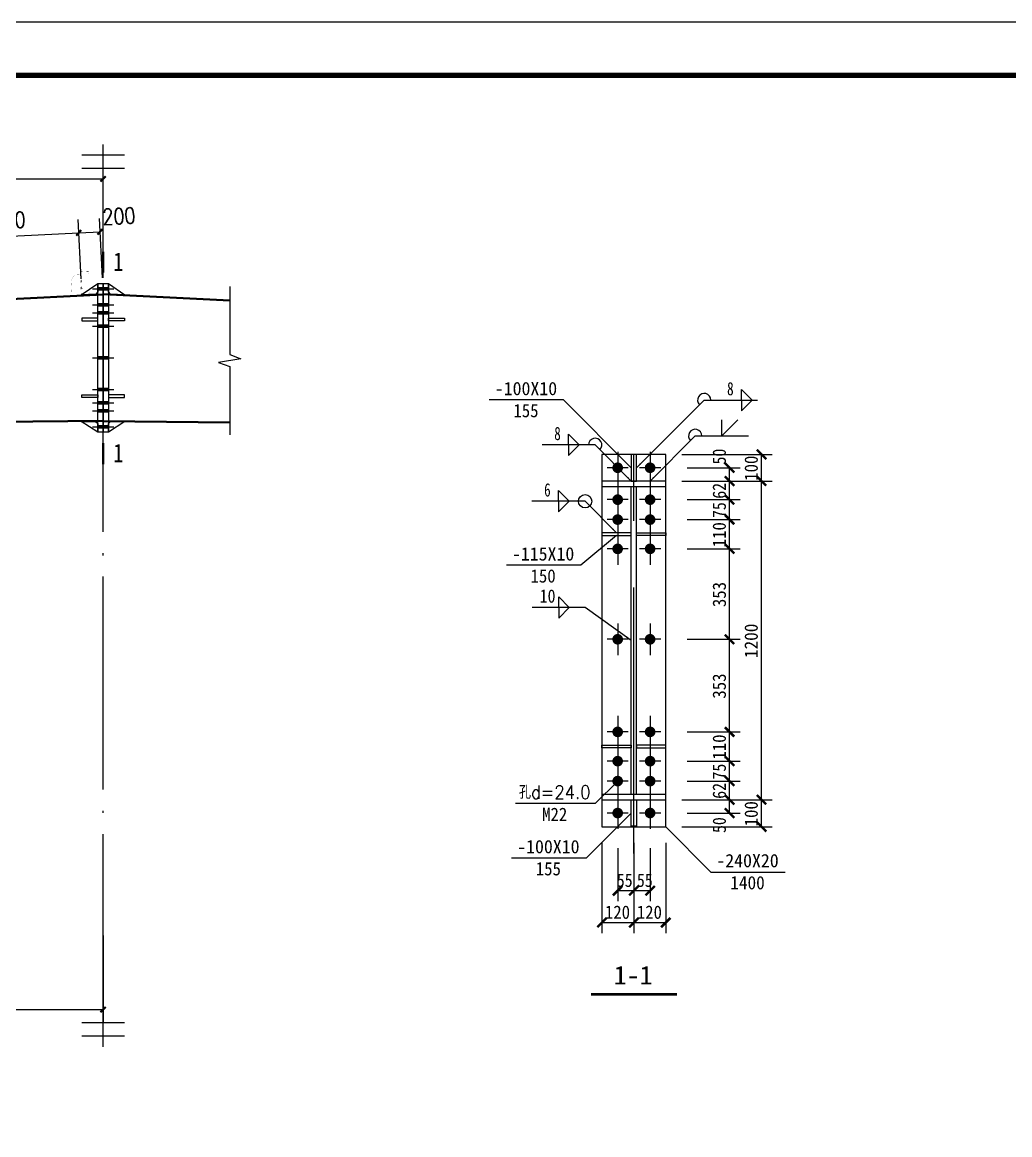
# Model space of a CAD drawing. Extents: x 31695611 to 39053694, y -59225 to 904195.
# Drawn here: x 39016544 to 39035119, y 839405 to 860319 of the extents above; entities that cross this region are included whole.
import ezdxf
from ezdxf.enums import TextEntityAlignment as Align

# ---------------------------------------------------------------- set-up
doc = ezdxf.new("R2010")
doc.units = 0
doc.header["$LTSCALE"] = 1000
doc.header["$MEASUREMENT"] = 0
doc.linetypes.add('6', pattern=[8.75, 5, -1.25, 1.25, -1.25])
doc.linetypes.add('DOTE', pattern=[2.42, 2, -0.2, 0.02, -0.2])
doc.layers.get('0').update_dxf_attribs({"linetype": 'CONTINUOUS'})
doc.layers.get('DEFPOINTS').update_dxf_attribs({"linetype": 'CONTINUOUS'})
for name, color, linetype in [('11', 3, 'CONTINUOUS'), ('114', 2, 'CONTINUOUS'), ('DIM_SYMB', 3, 'CONTINUOUS'), ('PUB_DIM', 3, 'CONTINUOUS'), ('PUB_TITLE', 4, 'CONTINUOUS'), ('TK_TITLE', 140, 'CONTINUOUS'), ('尺寸标注', 253, 'CONTINUOUS'), ('层10', 7, 'CONTINUOUS'), ('层14', 2, 'CONTINUOUS'), ('层20', 2, 'CONTINUOUS'), ('标注', 4, 'CONTINUOUS'), ('焊缝标注', 253, 'CONTINUOUS'), ('螺栓孔标注', 253, 'CONTINUOUS'), ('钢板标注', 253, 'CONTINUOUS')]:
    doc.layers.add(name, color=color, linetype=linetype)
doc.styles.add('_HZTXT', font='txt.shx', dxfattribs={"width": 0.8, "bigfont": 'hztxt.shx'})
doc.styles.add('DIM_FONT', font='SIMPLEX.shx', dxfattribs={"width": 0.8})
doc.dimstyles.get("Standard").update_dxf_attribs({"dimtxt": 2.5, "dimasz": 2.5, "dimexe": 1.25, "dimexo": 0.625, "dimtad": 1, "dimcen": 2.5, "dimazin": 3, "dimtfac": 1, "dimtmove": 0, "dimatfit": 3})

# ---------------------------------------------------------------- blocks, each defined once
blk = doc.blocks.new('2')
at = {"layer": 'TK_TITLE', "const_width": 1}
for points in [[(98182.4, 96020.1), (98182.4, 96220.1), (98176.4, 96220.1), (98176.4, 96193.1), (98128.3, 96193.1), (98098.4, 96148.2), (98098.4, 96020.1), (98182.4, 96020.1)], [(98176.4, 96193.1), (98176.4, 96020.1)], [(98164.3, 96142), (98197.5, 96142)], [(98164.3, 96074.8), (98197.5, 96074.8)]]:
    blk.add_lwpolyline(points, dxfattribs=at)
blk.add_lwpolyline([(98252.4, 96040.1), (98252.4, 96020.1), (98182.4, 96020.1), (98182.4, 96220.1), (98252.4, 96220.1), (98252.4, 96200.1), (98249.9, 96200.1), (98249.9, 96217.6), (98184.9, 96217.6), (98184.9, 96022.6), (98249.9, 96022.6), (98249.9, 96040.1)], close=True, dxfattribs=at)
blk = doc.blocks.new('_ARCHTICK')
at = {"color": 0, "linetype": 'BYBLOCK', "const_width": 0.4}
blk.add_lwpolyline([(-0.5, -0.5), (0.5, 0.5)], dxfattribs=at)
blk = doc.blocks.new('*D1158')
at = {"layer": 'DEFPOINTS', "color": 0}
for p in [(38609862, 846937), (38624862, 846937), (38624862, 846091)]:
    blk.add_point(p, dxfattribs=at)
at = {"layer": 'PUB_DIM', "color": 0}
for p, q in [((38609862, 846787), (38609862, 845966)), ((38624862, 846787), (38624862, 845966)), ((38609862, 846091), (38624862, 846091))]:
    blk.add_line(p, q, dxfattribs=at)
at = {"layer": 'PUB_DIM', "color": 0, "xscale": 50, "yscale": 50, "zscale": 50, "rotation": 180}
blk.add_blockref('_ARCHTICK', (38609862, 846091), dxfattribs=at)
at = {"layer": 'PUB_DIM', "color": 0, "xscale": 50, "yscale": 50, "zscale": 50}
blk.add_blockref('_ARCHTICK', (38624862, 846091), dxfattribs=at)
at = {"layer": 'PUB_DIM', "color": 7, "insert": (38617362, 846241), "char_height": 150, "attachment_point": 5, "style": 'DIM_FONT'}
blk.add_mtext('\\A1;15000', dxfattribs=at)
blk = doc.blocks.new('*D1168')
at = {"layer": 'DEFPOINTS', "color": 0}
for p in [(38624633, 853392), (38624662, 852809), (38623264, 852739)]:
    blk.add_point(p, dxfattribs=at)
at = {"layer": 'PUB_DIM', "color": 0}
for p, q in [((38623257, 852889), (38623229, 853447)), ((38624655, 852959), (38624627, 853517)), ((38623235, 853322), (38624633, 853392))]:
    blk.add_line(p, q, dxfattribs=at)
at = {"layer": 'PUB_DIM', "color": 0, "xscale": 50, "yscale": 50, "zscale": 50}
for p, rotation in [((38624633, 853392), 2.862413039233554), ((38623235, 853322), 182.8624130392336)]:
    blk.add_blockref('_ARCHTICK', p, dxfattribs=dict(at, rotation=rotation))
at = {"layer": 'PUB_DIM', "color": 7, "insert": (38623927, 853507), "char_height": 150, "attachment_point": 5, "rotation": 2.8624, "style": 'DIM_FONT'}
blk.add_mtext('\\A1;1400', dxfattribs=at)
blk = doc.blocks.new('*D1169')
at = {"layer": 'DEFPOINTS', "color": 0}
for p in [(38624833, 853402), (38624662, 852809), (38624862, 852819)]:
    blk.add_point(p, dxfattribs=at)
at = {"layer": 'PUB_DIM', "color": 0}
for p, q in [((38624855, 852969), (38624827, 853527)), ((38624655, 852959), (38624627, 853517)), ((38624633, 853392), (38624833, 853402))]:
    blk.add_line(p, q, dxfattribs=at)
at = {"layer": 'PUB_DIM', "color": 0, "xscale": 50, "yscale": 50, "zscale": 50}
for p, rotation in [((38624633, 853392), 182.8624130392148), ((38624833, 853402), 2.862413039214788)]:
    blk.add_blockref('_ARCHTICK', p, dxfattribs=dict(at, rotation=rotation))
at = {"layer": 'PUB_DIM', "color": 7, "insert": (38625011, 853549), "char_height": 150, "attachment_point": 5, "rotation": 2.8624, "style": 'DIM_FONT'}
blk.add_mtext('\\A1;200', dxfattribs=at)
blk = doc.blocks.new('*D1170')
at = {"layer": 'DEFPOINTS', "color": 0}
for p in [(38624862, 853900), (38610007, 852819), (38624862, 852819)]:
    blk.add_point(p, dxfattribs=at)
at = {"layer": 'PUB_DIM', "color": 0}
for p, q in [((38610007, 852969), (38610007, 854025)), ((38624862, 852969), (38624862, 854025)), ((38610007, 853900), (38624862, 853900))]:
    blk.add_line(p, q, dxfattribs=at)
at = {"layer": 'PUB_DIM', "color": 0, "xscale": 50, "yscale": 50, "zscale": 50, "rotation": 180}
blk.add_blockref('_ARCHTICK', (38610007, 853900), dxfattribs=at)
at = {"layer": 'PUB_DIM', "color": 0, "xscale": 50, "yscale": 50, "zscale": 50}
blk.add_blockref('_ARCHTICK', (38624862, 853900), dxfattribs=at)
at = {"layer": 'PUB_DIM', "color": 7, "insert": (38617435, 854050), "char_height": 150, "attachment_point": 5, "style": 'DIM_FONT'}
blk.add_mtext('\\A1;14855', dxfattribs=at)
blk = doc.blocks.new('GL1')
at = {"layer": '11'}
for p, q in [((38610007.231, 852076.26), (38624862.223, 852819.01)), ((38610017.231, 852066.748), (38624862.223, 852808.997)), ((38626053.698, 852759.436), (38624862.223, 852819.01)), ((38626053.698, 852749.423), (38624862.223, 852808.997)), ((38624862.125, 851629.009), (38610337.223, 851486.261)), ((38624862.223, 851619.01), (38610337.223, 851476.26)), ((38624862.223, 851619.01), (38626053.698, 851607.3)), ((38624862.321, 851629.009), (38626053.698, 851617.3))]:
    blk.add_line(p, q, dxfattribs=at)
at = {"layer": '114'}
for p, q in [((38624762.223, 852866.51), (38624962.223, 852866.51)), ((38624762.223, 852716.446), (38624962.223, 852716.446)), ((38624762.223, 852641.446), (38624962.223, 852641.446)), ((38624762.223, 852516.446), (38624962.223, 852516.446)), ((38624762.223, 852218.448), (38624962.223, 852218.448)), ((38624762.223, 851919.494), (38624962.223, 851919.494)), ((38624762.223, 851794.494), (38624962.223, 851794.494)), ((38624762.223, 851719.494), (38624962.223, 851719.494)), ((38624762.223, 851569.493), (38624962.223, 851569.493))]:
    blk.add_line(p, q, dxfattribs=at)
at = {"layer": '114', "color": 1, "const_width": 35}
for points in [[(38624812.223, 852866.51), (38624912.223, 852866.51)], [(38624812.223, 852716.446), (38624912.223, 852716.446)], [(38624812.223, 852641.446), (38624912.223, 852641.446)], [(38624812.223, 852516.446), (38624912.223, 852516.446)], [(38624812.223, 852218.448), (38624912.223, 852218.448)], [(38624812.223, 851919.494), (38624912.223, 851919.494)], [(38624812.223, 851794.494), (38624912.223, 851794.494)], [(38624812.223, 851719.494), (38624912.223, 851719.494)], [(38624812.223, 851569.493), (38624912.223, 851569.493)]]:
    blk.add_lwpolyline(points, dxfattribs=at)
at = {"layer": 'DIM_SYMB', "linetype": 'DOTE'}
blk.add_line((38624862.223, 845740.58), (38624862.223, 854222.686), dxfattribs=at)
at = {"layer": 'DIM_SYMB'}
for p, q in [((38625062.223, 854122.686), (38624662.223, 854122.686)), ((38625062.223, 853997.686), (38624662.223, 853997.686)), ((38625062.223, 845965.58), (38624662.223, 845965.58)), ((38625062.223, 845840.58), (38624662.223, 845840.58))]:
    blk.add_line(p, q, dxfattribs=at)
blk.add_lwpolyline([(38626053.698, 852889.459), (38626053.698, 852247.547), (38626158.698, 852209.33), (38625948.698, 852172.301), (38626053.698, 852135.047), (38626053.698, 851493.135)], dxfattribs=at)
at = {"layer": '层10', "const_width": 22.5}
for points in [[(38624862.223, 853216.51), (38624862.223, 853016.51)], [(38624862.223, 851217.732), (38624862.223, 851417.732)]]:
    blk.add_lwpolyline(points, dxfattribs=at)
at = {"layer": '层14'}
for points in [[(38624657.416, 852808.767), (38624812.223, 852916.51)], [(38624812.223, 851517.732), (38624812.223, 852916.51)], [(38624812.223, 852916.51), (38624862.223, 852916.51)], [(38624812.223, 852916.51), (38624812.223, 852836.508)], [(38624862.223, 851517.732), (38624862.223, 852916.51)], [(38624862.223, 852916.51), (38624912.223, 852916.51)], [(38624862.223, 852916.51), (38624862.223, 851517.732)], [(38624912.223, 852916.51), (38624912.223, 851517.732)], [(38624912.223, 852836.508), (38624912.223, 852916.51)], [(38624912.223, 852916.51), (38625067.03, 852808.767)], [(38624792.248, 852815.51), (38624657.416, 852808.767)], [(38624812.223, 852836.508), (38624792.248, 852815.51)], [(38624932.197, 852815.51), (38624912.223, 852836.508)], [(38625067.03, 852808.767), (38624932.197, 852815.51)], [(38624812.223, 852591.446), (38624662.223, 852591.446)], [(38624662.223, 852591.446), (38624662.223, 852566.446)], [(38624812.223, 852566.446), (38624812.223, 852591.446)], [(38624912.223, 852591.446), (38625062.223, 852591.446)], [(38624912.223, 852566.446), (38624912.223, 852591.446)], [(38625062.223, 852591.446), (38625062.223, 852566.446)], [(38624662.223, 852566.446), (38624812.223, 852566.446)], [(38625062.223, 852566.446), (38624912.223, 852566.446)], [(38624662.223, 851844.494), (38624662.223, 851869.494)], [(38624662.223, 851869.494), (38624812.223, 851869.494)], [(38624812.223, 851869.494), (38624812.223, 851844.494)], [(38625062.223, 851869.494), (38624912.223, 851869.494)], [(38624912.223, 851869.494), (38624912.223, 851844.494)], [(38625062.223, 851844.494), (38625062.223, 851869.494)], [(38624812.223, 851844.494), (38624662.223, 851844.494)], [(38624912.223, 851844.494), (38625062.223, 851844.494)], [(38624657.229, 851618.065), (38624792.223, 851619.308)], [(38624812.223, 851519.493), (38624657.229, 851618.065)], [(38624792.223, 851619.308), (38624812.223, 851599.493)], [(38624812.223, 851599.493), (38624812.223, 851519.493)], [(38624912.223, 851599.493), (38624932.221, 851619.308)], [(38625067.216, 851618.065), (38624912.223, 851519.493)], [(38624912.223, 851519.493), (38624912.223, 851599.493)], [(38624932.221, 851619.308), (38625067.216, 851618.065)], [(38624862.223, 851517.732), (38624812.223, 851517.732)], [(38624912.223, 851517.732), (38624862.223, 851517.732)]]:
    blk.add_lwpolyline(points, dxfattribs=at)
at = {"layer": '标注', "xscale": 1.099457562083433, "yscale": 1.099457562083433, "zscale": 1.099457562083433, "rotation": 2.862405226111566}
blk.add_blockref('2', (38522121.715, 741980.087), dxfattribs=at)
at = {"layer": '层10', "width": 1.620013}
for p, p2 in [((38624958.222, 853034.259), (38625052.723, 853034.259)), ((38624958.222, 851235.482), (38625052.723, 851235.482))]:
    blk.add_text('1', height=175, dxfattribs=at).set_placement(p, p2, align=Align.FIT)
at = {"layer": 'PUB_DIM'}
for p1, p2, distance, picture, middle in [((38610007.231, 852819.01), (38624862.223, 852819.01), 1080.538, '*D1170', (38617434.727, 854049.548)), ((38623264.219, 852739.109), (38624662.473, 852809.022), 583.741, '*D1168', (38623926.705, 853506.891)), ((38609862.223, 846937.288), (38624862.223, 846937.288), -846.037, '*D1158', (38617362.223, 846241.251))]:
    dim = blk.add_aligned_dim(p1=p1, p2=p2, distance=distance, dimstyle='Standard', dxfattribs=at)
    dim.commit()
    dim.dimension.update_dxf_attribs({"geometry": picture, "text_midpoint": middle})
dim = blk.add_linear_dim(base=(38624833.072, 853402.022), p1=(38624662.473, 852809.022), p2=(38624862.223, 852819.01), angle=2.862413, dimstyle='Standard', dxfattribs=at)
dim.commit()
dim.dimension.update_dxf_attribs({"geometry": '*D1169', "text_midpoint": (38625010.975, 853548.589), "dimtype": 161})

msp = doc.modelspace()

# ---------------------------------------------------------------- linework, layer by layer
at = {"layer": 'PUB_TITLE'}
msp.add_lwpolyline([(38979394.5, 818319.3), (39053694.5, 818319.3), (39053694.5, 860319.3), (38979394.5, 860319.3)], close=True, dxfattribs=at)
at = {"layer": 'PUB_TITLE', "const_width": 100}
msp.add_lwpolyline([(38981894.5, 819319.3), (39052694.5, 819319.3), (39052694.5, 859319.3), (38981894.5, 859319.3)], close=True, dxfattribs=at)
at = {"layer": '尺寸标注'}
for p, q in [((39028949.6, 852194.2), (39030649.6, 852194.2)), ((39030449.6, 851694.2), (39030449.6, 852194.2)), ((39029049.6, 851944.2), (39030049.6, 851944.2)), ((39029849.6, 851694.2), (39029849.6, 851944.2)), ((39028949.6, 851694.2), (39030649.6, 851694.2)), ((39028949.6, 851694.2), (39030649.6, 851694.2)), ((39029049.6, 851694.2), (39030049.6, 851694.2)), ((39029049.6, 851694.2), (39030049.6, 851694.2)), ((39029849.6, 851344.2), (39029849.6, 851694.2)), ((39030449.6, 845703), (39030449.6, 851694.2)), ((39029049.6, 851344.2), (39030049.6, 851344.2)), ((39029049.6, 851344.2), (39030049.6, 851344.2)), ((39029849.6, 850969.2), (39029849.6, 851344.2)), ((39029049.6, 850969.2), (39030049.6, 850969.2)), ((39029049.6, 850969.2), (39030049.6, 850969.2)), ((39029849.6, 850419.2), (39029849.6, 850969.2)), ((39029049.6, 850419.2), (39030049.6, 850419.2)), ((39029049.6, 850419.2), (39030049.6, 850419.2)), ((39029849.6, 848719.2), (39029849.6, 850419.2)), ((39029049.6, 848719.2), (39030049.6, 848719.2)), ((39029049.6, 848719.2), (39030049.6, 848719.2)), ((39029849.6, 846978), (39029849.6, 848719.2)), ((39029049.6, 846978), (39030049.6, 846978)), ((39029049.6, 846978), (39030049.6, 846978)), ((39029849.6, 846428), (39029849.6, 846978)), ((39029049.6, 846428), (39030049.6, 846428)), ((39029049.6, 846428), (39030049.6, 846428)), ((39029849.6, 846053), (39029849.6, 846428)), ((39029049.6, 846053), (39030049.6, 846053)), ((39029049.6, 846053), (39030049.6, 846053)), ((39029849.6, 845703), (39029849.6, 846053)), ((39028949.6, 845703), (39030649.6, 845703)), ((39028949.6, 845703), (39030649.6, 845703)), ((39029049.6, 845703), (39030049.6, 845703)), ((39029049.6, 845703), (39030049.6, 845703)), ((39029849.6, 845453), (39029849.6, 845703)), ((39030449.6, 845194.2), (39030449.6, 845703)), ((39029049.6, 845453), (39030049.6, 845453)), ((39028949.6, 845194.2), (39030649.6, 845194.2)), ((39027449.6, 844894.2), (39027449.6, 843194.2)), ((39027744.6, 844794.2), (39027744.6, 843794.2)), ((39028049.6, 844894.2), (39028049.6, 843194.2)), ((39028049.6, 844894.2), (39028049.6, 843194.2)), ((39028049.6, 844794.2), (39028049.6, 843794.2)), ((39028049.6, 844794.2), (39028049.6, 843794.2)), ((39028354.6, 844794.2), (39028354.6, 843794.2)), ((39028649.6, 844894.2), (39028649.6, 843194.2)), ((39027744.6, 843994.2), (39028049.6, 843994.2)), ((39028049.6, 843994.2), (39028354.6, 843994.2)), ((39027449.6, 843394.2), (39028049.6, 843394.2)), ((39028049.6, 843394.2), (39028649.6, 843394.2))]:
    msp.add_line(p, q, dxfattribs=at)
at = {"layer": '尺寸标注', "const_width": 45}
for points in [[(39030361.2, 852282.6), (39030538, 852105.8)], [(39029761.2, 852032.6), (39029938, 851855.8)], [(39029761.2, 851782.6), (39029938, 851605.8)], [(39029761.2, 851782.6), (39029938, 851605.8)], [(39030361.2, 851782.6), (39030538, 851605.8)], [(39030361.2, 851782.6), (39030538, 851605.8)], [(39029761.2, 851432.6), (39029938, 851255.8)], [(39029761.2, 851432.6), (39029938, 851255.8)], [(39029761.2, 851057.6), (39029938, 850880.8)], [(39029761.2, 851057.6), (39029938, 850880.8)], [(39029761.2, 850507.6), (39029938, 850330.8)], [(39029761.2, 850507.6), (39029938, 850330.8)], [(39029761.2, 848807.6), (39029938, 848630.8)], [(39029761.2, 848807.6), (39029938, 848630.8)], [(39029761.2, 847066.4), (39029938, 846889.6)], [(39029761.2, 847066.4), (39029938, 846889.6)], [(39029761.2, 846516.4), (39029938, 846339.6)], [(39029761.2, 846516.4), (39029938, 846339.6)], [(39029761.2, 846141.4), (39029938, 845964.6)], [(39029761.2, 846141.4), (39029938, 845964.6)], [(39029761.2, 845791.4), (39029938, 845614.6)], [(39029761.2, 845791.4), (39029938, 845614.6)], [(39030361.2, 845791.4), (39030538, 845614.6)], [(39030361.2, 845791.4), (39030538, 845614.6)], [(39029761.2, 845541.4), (39029938, 845364.6)], [(39030361.2, 845282.6), (39030538, 845105.8)], [(39027656.2, 843905.8), (39027833, 844082.6)], [(39027961.2, 843905.8), (39028138, 844082.6)], [(39027961.2, 843905.8), (39028138, 844082.6)], [(39028266.2, 843905.8), (39028443, 844082.6)], [(39027361.2, 843305.8), (39027538, 843482.6)], [(39027961.2, 843305.8), (39028138, 843482.6)], [(39027961.2, 843305.8), (39028138, 843482.6)], [(39028561.2, 843305.8), (39028738, 843482.6)]]:
    msp.add_lwpolyline(points, dxfattribs=at)
at = {"layer": '层10', "color": 7, "linetype": '6'}
msp.add_line((39028049.6, 844694.2), (39028049.6, 852694.2), dxfattribs=at)
at = {"layer": '层10', "color": 253}
for p, q in [((39027744.6, 852244.2), (39027744.6, 851644.2)), ((39028354.6, 852244.2), (39028354.6, 851644.2)), ((39027944.6, 851944.2), (39027544.6, 851944.2)), ((39028554.6, 851944.2), (39028154.6, 851944.2)), ((39027744.6, 851644.2), (39027744.6, 851044.2)), ((39028354.6, 851644.2), (39028354.6, 851044.2)), ((39027944.6, 851344.2), (39027544.6, 851344.2)), ((39027744.6, 851269.2), (39027744.6, 850669.2)), ((39028554.6, 851344.2), (39028154.6, 851344.2)), ((39028354.6, 851269.2), (39028354.6, 850669.2)), ((39027944.6, 850969.2), (39027544.6, 850969.2)), ((39028554.6, 850969.2), (39028154.6, 850969.2)), ((39027744.6, 850719.2), (39027744.6, 850119.2)), ((39028354.6, 850719.2), (39028354.6, 850119.2)), ((39027944.6, 850419.2), (39027544.6, 850419.2)), ((39028554.6, 850419.2), (39028154.6, 850419.2)), ((39027744.6, 849019.2), (39027744.6, 848419.2)), ((39028354.6, 849019.2), (39028354.6, 848419.2)), ((39027944.6, 848719.2), (39027544.6, 848719.2)), ((39028554.6, 848719.2), (39028154.6, 848719.2)), ((39027744.6, 847278), (39027744.6, 846678)), ((39028354.6, 847278), (39028354.6, 846678)), ((39027944.6, 846978), (39027544.6, 846978)), ((39028554.6, 846978), (39028154.6, 846978)), ((39027744.6, 846728), (39027744.6, 846128)), ((39028354.6, 846728), (39028354.6, 846128)), ((39027944.6, 846428), (39027544.6, 846428)), ((39028554.6, 846428), (39028154.6, 846428)), ((39027744.6, 846353), (39027744.6, 845753)), ((39028354.6, 846353), (39028354.6, 845753)), ((39027944.6, 846053), (39027544.6, 846053)), ((39028554.6, 846053), (39028154.6, 846053)), ((39027744.6, 845753), (39027744.6, 845153)), ((39028354.6, 845753), (39028354.6, 845153)), ((39027944.6, 845453), (39027544.6, 845453)), ((39028554.6, 845453), (39028154.6, 845453))]:
    msp.add_line(p, q, dxfattribs=at)
at = {"layer": '层10', "const_width": 100}
for points in [[(39027794.6, 851944.2, 1), (39027694.6, 851944.2, 1), (39027794.6, 851944.2, 1)], [(39028404.6, 851944.2, 1), (39028304.6, 851944.2, 1), (39028404.6, 851944.2, 1)], [(39027794.6, 851344.2, 1), (39027694.6, 851344.2, 1), (39027794.6, 851344.2, 1)], [(39028404.6, 851344.2, 1), (39028304.6, 851344.2, 1), (39028404.6, 851344.2, 1)], [(39027794.6, 850969.2, 1), (39027694.6, 850969.2, 1), (39027794.6, 850969.2, 1)], [(39028404.6, 850969.2, 1), (39028304.6, 850969.2, 1), (39028404.6, 850969.2, 1)], [(39027794.6, 850419.2, 1), (39027694.6, 850419.2, 1), (39027794.6, 850419.2, 1)], [(39028404.6, 850419.2, 1), (39028304.6, 850419.2, 1), (39028404.6, 850419.2, 1)], [(39027794.6, 848719.2, 1), (39027694.6, 848719.2, 1), (39027794.6, 848719.2, 1)], [(39028404.6, 848719.2, 1), (39028304.6, 848719.2, 1), (39028404.6, 848719.2, 1)], [(39027794.6, 846978, 1), (39027694.6, 846978, 1), (39027794.6, 846978, 1)], [(39028404.6, 846978, 1), (39028304.6, 846978, 1), (39028404.6, 846978, 1)], [(39027794.6, 846428, 1), (39027694.6, 846428, 1), (39027794.6, 846428, 1)], [(39028404.6, 846428, 1), (39028304.6, 846428, 1), (39028404.6, 846428, 1)], [(39027794.6, 846053, 1), (39027694.6, 846053, 1), (39027794.6, 846053, 1)], [(39028404.6, 846053, 1), (39028304.6, 846053, 1), (39028404.6, 846053, 1)], [(39027794.6, 845453, 1), (39027694.6, 845453, 1), (39027794.6, 845453, 1)], [(39028404.6, 845453, 1), (39028304.6, 845453, 1), (39028404.6, 845453, 1)]]:
    msp.add_lwpolyline(points, format="xyb", dxfattribs=at)
at = {"layer": '层10', "color": 3}
for points in [[(39028649.6, 851694.2), (39027449.6, 851694.2)], [(39027449.6, 851694.2), (39027449.6, 851594.2)], [(39028649.6, 851594.2), (39028649.6, 851694.2)], [(39027449.6, 851594.2), (39028649.6, 851594.2)], [(39027999.6, 845803), (39027999.6, 851594.2)], [(39028099.6, 845803), (39028099.6, 851594.2)], [(39028649.6, 845803), (39027449.6, 845803)], [(39027449.6, 845803), (39027449.6, 845703)], [(39028649.6, 845703), (39028649.6, 845803)], [(39027449.6, 845703), (39028649.6, 845703)]]:
    msp.add_lwpolyline(points, dxfattribs=at)
at = {"layer": '层10', "const_width": 45}
msp.add_lwpolyline([(39027239.6, 842044.2), (39028859.6, 842044.2)], dxfattribs=at)
at = {"layer": '层20'}
for points in [[(39028649.6, 852194.2), (39027449.6, 852194.2)], [(39027449.6, 852194.2), (39027449.6, 845194.2)], [(39028099.6, 852194.2), (39027999.6, 852194.2)], [(39027999.6, 852194.2), (39027999.6, 851694.2)], [(39028099.6, 851694.2), (39028099.6, 852194.2)], [(39028649.6, 845194.2), (39028649.6, 852194.2)], [(39027999.6, 851694.2), (39028099.6, 851694.2)], [(39027999.6, 850719.2), (39027449.6, 850719.2)], [(39027449.6, 850719.2), (39027449.6, 850669.2)], [(39027449.6, 850669.2), (39027999.6, 850669.2)], [(39027999.6, 850669.2), (39027999.6, 850719.2)], [(39028099.6, 850719.2), (39028649.6, 850719.2)], [(39028099.6, 850669.2), (39028099.6, 850719.2)], [(39028649.6, 850669.2), (39028099.6, 850669.2)], [(39028649.6, 850719.2), (39028649.6, 850669.2)], [(39027449.6, 846678), (39027449.6, 846728)], [(39027449.6, 846728), (39027999.6, 846728)], [(39027999.6, 846678), (39027449.6, 846678)], [(39027999.6, 846728), (39027999.6, 846678)], [(39028649.6, 846728), (39028099.6, 846728)], [(39028099.6, 846728), (39028099.6, 846678)], [(39028099.6, 846678), (39028649.6, 846678)], [(39028649.6, 846678), (39028649.6, 846728)], [(39027999.6, 845703), (39028099.6, 845703)], [(39027999.6, 845203), (39027999.6, 845703)], [(39028099.6, 845703), (39028099.6, 845203)], [(39027449.6, 845194.2), (39028649.6, 845194.2)], [(39028099.6, 845203), (39027999.6, 845203)]]:
    msp.add_lwpolyline(points, dxfattribs=at)
at = {"layer": '焊缝标注'}
for p, q in [((39030072.9, 853416.5), (39030272.9, 853216.5)), ((39030072.9, 853216.5), (39030072.9, 853416.5)), ((39028099.6, 851944.2), (39029372.9, 853216.5)), ((39029372.9, 853216.5), (39030372.9, 853216.5)), ((39030072.9, 853016.5), (39030272.9, 853216.5)), ((39030072.9, 853216.5), (39030072.9, 853016.5)), ((39029703.5, 852542.4), (39029703.5, 852842.4)), ((39029703.5, 852542.4), (39030003.5, 852842.4)), ((39027021.6, 852373.9), (39026821.6, 852573.9)), ((39026821.6, 852373.9), (39026821.6, 852573.9)), ((39028354.6, 851694.2), (39029203.5, 852542.4)), ((39029203.5, 852542.4), (39030203.5, 852542.4)), ((39027321.6, 852373.9), (39026321.6, 852373.9)), ((39027021.6, 852373.9), (39026821.6, 852173.9)), ((39026821.6, 852373.9), (39026821.6, 852173.9)), ((39027999.6, 851694.2), (39027321.6, 852373.9)), ((39026831.4, 851313.9), (39026631.4, 851513.9)), ((39026631.4, 851313.9), (39026631.4, 851513.9)), ((39027131.4, 851313.9), (39026131.4, 851313.9)), ((39026831.4, 851313.9), (39026631.4, 851113.9)), ((39026631.4, 851313.9), (39026631.4, 851113.9)), ((39027724.6, 850719.2), (39027131.4, 851313.9)), ((39026834.8, 849317.7), (39026634.8, 849517.7)), ((39026634.8, 849317.7), (39026634.8, 849517.7)), ((39027134.8, 849317.7), (39026134.8, 849317.7)), ((39026834.8, 849317.7), (39026634.8, 849117.7)), ((39026634.8, 849317.7), (39026634.8, 849117.7)), ((39027999.6, 848698.6), (39027134.8, 849317.7))]:
    msp.add_line(p, q, dxfattribs=at)
msp.add_circle((39027131.4, 851313.9), 125, dxfattribs=at)
for centre, start, end in [((39029372.9, 853216.5), 0, 224.97719), ((39027321.6, 852373.9), 314.93155, 180.00001), ((39029203.5, 852542.4), 0, 224.97719)]:
    msp.add_arc(centre, 125, start, end, dxfattribs=at)
for points in [[(39028099.6, 851944.2), (39028181, 852004.3), (39028159.8, 852025.5)], [(39027999.6, 851694.2), (39027939.6, 851775.6), (39027918.4, 851754.4)], [(39028354.6, 851694.2), (39028436, 851754.3), (39028414.8, 851775.5)], [(39027724.6, 850719.2), (39027664.6, 850800.6), (39027643.4, 850779.4)], [(39027999.6, 848698.6), (39027927, 848769), (39027909.6, 848744.6)]]:
    msp.add_solid(points, dxfattribs=at)
at = {"layer": '螺栓孔标注'}
for p, q in [((39027744.6, 846053), (39027319.5, 845629.6)), ((39027319.5, 845629.6), (39025819.5, 845629.6))]:
    msp.add_line(p, q, dxfattribs=at)
at = {"layer": '螺栓孔标注', "const_width": 10}
msp.add_lwpolyline([(39027749.6, 846053, 1), (39027739.6, 846053, 1), (39027749.6, 846053, 1)], format="xyb", dxfattribs=at)
at = {"layer": '钢板标注'}
for p, q in [((39026728.4, 853218.5), (39025328.4, 853218.5)), ((39027999.6, 851944.2), (39026728.4, 853218.5)), ((39027724.6, 850669.2), (39027050.7, 850110.4)), ((39027050.7, 850110.4), (39025650.7, 850110.4)), ((39027999.6, 845453), (39027149.4, 844606.2)), ((39028649.6, 845194.2), (39029495.8, 844343.3)), ((39027149.4, 844606.2), (39025749.4, 844606.2)), ((39029495.8, 844343.3), (39030895.8, 844343.3))]:
    msp.add_line(p, q, dxfattribs=at)
at = {"layer": '钢板标注', "const_width": 10}
for points in [[(39028004.6, 851944.2, 1), (39027994.6, 851944.2, 1), (39028004.6, 851944.2, 1)], [(39027729.6, 850669.2, 1), (39027719.6, 850669.2, 1), (39027729.6, 850669.2, 1)], [(39028004.6, 845453, 1), (39027994.6, 845453, 1), (39028004.6, 845453, 1)], [(39028654.6, 845194.2, 1), (39028644.6, 845194.2, 1), (39028654.6, 845194.2, 1)]]:
    msp.add_lwpolyline(points, format="xyb", dxfattribs=at)

# ---------------------------------------------------------------- block references
at = {"xscale": 2, "yscale": 2, "zscale": 2}
msp.add_blockref('GL1', (-38231658.8, -850424.5), dxfattribs=at)

# ---------------------------------------------------------------- texts
at = {"layer": '尺寸标注'}
for s, width, p, p2 in [('50', 0.793333, (39029779.6, 852005.5), (39029779.6, 852303)), ('100', 0.945, (39030379.6, 851699.2), (39030379.6, 852171.7)), ('62', 0.714, (39029779.6, 851361.7), (39029779.6, 851659.2)), ('75', 0.714, (39029779.6, 850999.2), (39029779.6, 851296.7)), ('110', 1.030909, (39029779.6, 850449.2), (39029779.6, 850921.7)), ('353', 0.70875, (39029779.6, 849324.2), (39029779.6, 849796.7)), ('1200', 0.863333, (39030379.6, 848366.1), (39030379.6, 849013.6)), ('353', 0.70875, (39029779.6, 847603.6), (39029779.6, 848076.1)), ('110', 1.030909, (39029779.6, 846458), (39029779.6, 846930.5)), ('75', 0.714, (39029779.6, 846083), (39029779.6, 846380.5)), ('62', 0.714, (39029779.6, 845720.5), (39029779.6, 846018)), ('100', 0.945, (39030379.6, 845203.6), (39030379.6, 845676.1)), ('50', 0.793333, (39029779.6, 845076.8), (39029779.6, 845374.3))]:
    msp.add_text(s, height=250, rotation=90, dxfattribs=dict(at, width=width)).set_placement(p, p2, align=Align.FIT)
for s, width, p, p2 in [('55', 0.714001, (39027728, 844064.2), (39028025.5, 844064.2)), ('55', 0.713994, (39028106, 844064.2), (39028403.5, 844064.2)), ('120', 0.872306, (39027504.6, 843464.2), (39027977.1, 843464.2)), ('120', 0.872309, (39028104.6, 843464.2), (39028577.1, 843464.2))]:
    msp.add_text(s, height=250, dxfattribs=dict(at, width=width)).set_placement(p, p2, align=Align.FIT)
at = {"layer": '层10', "width": 1.04143}
msp.add_text('1-1', height=350, dxfattribs=at).set_placement((39027671.6, 842229.7), (39028400.6, 842229.7), align=Align.FIT)
at = {"layer": '焊缝标注'}
for s, width, p, p2 in [('8', 0.735004, (39029802.9, 853306.5), (39029925.4, 853306.5)), ('8', 0.735004, (39026551.6, 852463.9), (39026674.1, 852463.9)), ('6', 0.735004, (39026361.4, 851403.9), (39026483.9, 851403.9)), ('10', 1.020002, (39026277.3, 849407.7), (39026574.8, 849407.7))]:
    msp.add_text(s, height=250, dxfattribs=dict(at, width=width)).set_placement(p, p2, align=Align.FIT)
at = {"layer": '螺栓孔标注', "style": '_HZTXT', "width": 0.924}
msp.add_text('孔d=24.0', height=250, dxfattribs=at).set_placement((39025887, 845719.6), (39027234.5, 845719.6), align=Align.FIT)
at = {"layer": '螺栓孔标注', "width": 0.708751}
msp.add_text('M22', height=250, dxfattribs=at).set_placement((39026324.5, 845304.6), (39026797, 845304.6), align=Align.FIT)
at = {"layer": '钢板标注'}
for s, width, p, p2 in [('-100X10', 0.852727, (39025433.4, 853308.5), (39026605.9, 853308.5)), ('155', 0.809998, (39025783.4, 852893.5), (39026255.9, 852893.5)), ('-115X10', 0.852728, (39025755.7, 850200.4), (39026928.2, 850200.4)), ('150', 0.872309, (39026105.7, 849785.4), (39026578.2, 849785.4)), ('-100X10', 0.852728, (39025854.4, 844696.2), (39027026.9, 844696.2)), ('-240X20', 0.740527, (39029600.8, 844433.3), (39030773.3, 844433.3)), ('155', 0.810001, (39026204.4, 844281.2), (39026676.9, 844281.2)), ('1400', 0.863334, (39029863.3, 844018.3), (39030510.8, 844018.3))]:
    msp.add_text(s, height=250, dxfattribs=dict(at, width=width)).set_placement(p, p2, align=Align.FIT)

doc.saveas('drawing.dxf')
